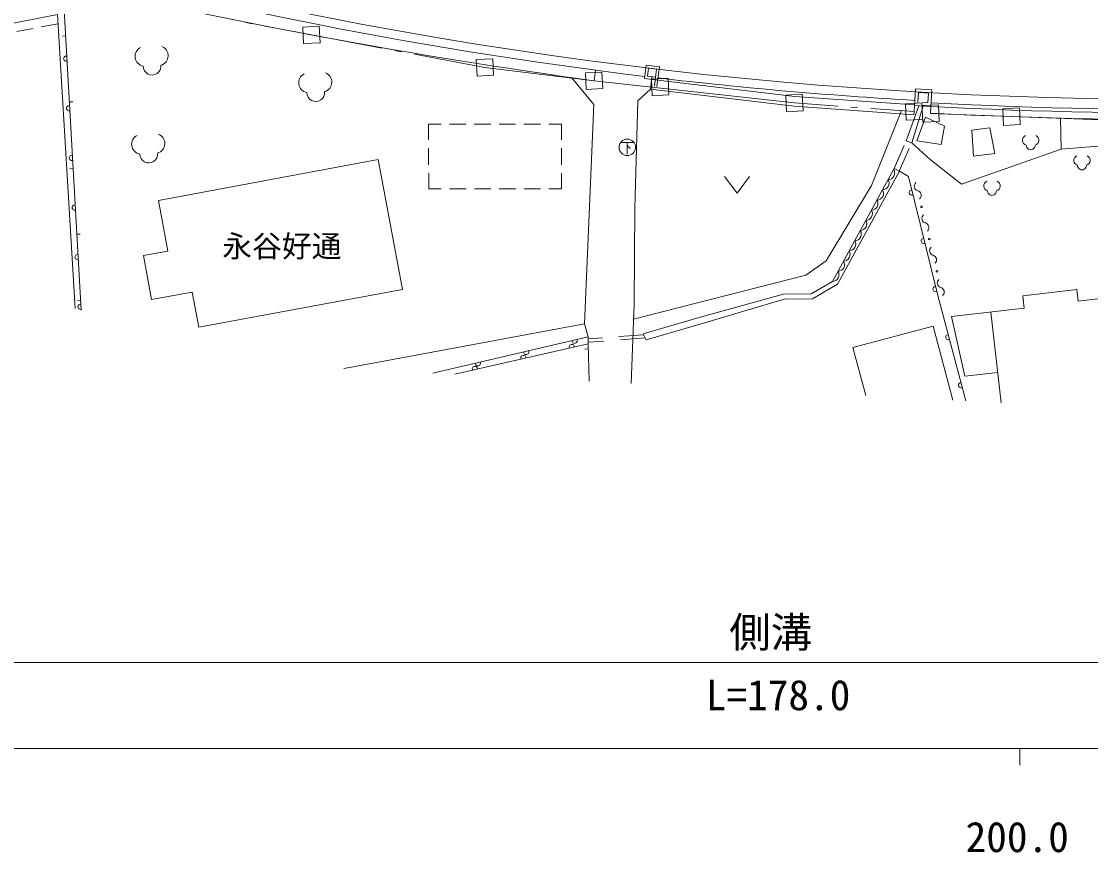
# Model space of a CAD drawing. Units: millimetres, scale not verified. Extents: x 40000 to 680000, y 20000 to 380000.
# Drawn here: x 207723 to 272276, y 198715 to 248878 of the extents above; entities that cross this region are included whole.
import ezdxf
from ezdxf.enums import TextEntityAlignment as Align

# ---------------------------------------------------------------- set-up
doc = ezdxf.new("R2010")
doc.units = ezdxf.units.MM
doc.header["$LTSCALE"] = 1000
for name, color, linetype, lineweight in [('M-BGD', 7, 'Continuous', 13), ('M-BMK-ROW', 30, 'Continuous', 13), ('M-STR-HTXT', 7, 'Continuous', 13), ('M-TTL-BAND', 7, 'Continuous', 13)]:
    doc.layers.add(name, color=color, linetype=linetype, lineweight=lineweight)
doc.styles.add('ＭＳ ゴシック', font='')
doc.styles.get('ＭＳ ゴシック').set_extended_font_data('MS Gothic')

msp = doc.modelspace()

# ---------------------------------------------------------------- linework, layer by layer
at = {"layer": 'M-BGD'}
for p, q in [((210200, 251416), (211342, 231447)), ((192080, 245803), (209901, 249302)), ((209901, 249302), (210977, 231561)), ((209935, 248739), (208920, 248547)), ((208429, 248454), (207446, 248268)), ((210395, 248007), (210196, 247996)), ((245447, 246227), (245348, 245433)), ((245447, 246227), (246241, 246128)), ((245577, 246059), (245515, 245563)), ((245577, 246059), (246073, 245998)), ((246073, 245998), (246011, 245502)), ((246241, 246128), (246096, 244941)), ((240933, 245485), (242285, 243872)), ((242381, 245934), (242297, 245295)), ((245348, 245433), (246142, 245334)), ((245515, 245563), (246011, 245502)), ((245793, 245529), (245701, 244787)), ((246011, 245502), (245944, 244960)), ((246142, 245339), (254428, 244352)), ((242297, 245295), (254394, 243954)), ((244940, 244089), (245701, 244787)), ((245701, 244787), (254375, 243755)), ((261695, 244799), (261616, 243437)), ((261695, 244799), (262693, 244743)), ((262693, 244743), (262617, 243348)), ((210624, 244014), (210823, 244025)), ((244749, 237632), (244940, 244089)), ((254428, 244352), (261639, 243836)), ((261883, 244588), (261849, 243989)), ((261882, 244588), (262481, 244554)), ((262482, 244554), (262448, 243955)), ((242285, 243872), (241722, 230634)), ((254375, 243755), (261602, 243237)), ((259053, 238977), (260853, 243491)), ((261896, 243786), (261146, 241671)), ((262171, 243770), (261476, 241554)), ((261602, 243237), (261616, 243437)), ((261638, 243800), (262636, 243744)), ((261775, 241676), (262305, 243107)), ((262305, 243107), (263464, 242547)), ((270495, 241158), (270454, 243041)), ((232303, 242673), (233064, 242673)), ((232307, 241723), (232303, 242673)), ((233564, 242673), (234564, 242673)), ((235064, 242673), (236064, 242673)), ((236564, 242673), (237564, 242673)), ((238064, 242673), (239064, 242673)), ((239564, 242673), (240326, 242673)), ((240326, 242673), (240326, 241723)), ((263464, 242547), (263247, 241447)), ((265101, 242310), (266182, 242458)), ((265203, 240751), (265101, 242310)), ((266182, 242458), (266499, 240915)), ((284823, 242362), (270495, 241158)), ((243939, 241562), (244661, 241562)), ((244304, 240865), (244300, 241562)), ((261146, 241671), (261476, 241554)), ((261476, 241554), (262594, 240537)), ((263247, 241447), (261775, 241676)), ((232312, 240223), (232308, 241223)), ((240326, 241223), (240326, 240223)), ((244300, 241396), (244484, 241212)), ((260418, 240003), (261018, 241378)), ((260726, 239833), (261326, 241208)), ((270495, 241158), (264481, 239060)), ((266499, 240915), (265203, 240751)), ((229268, 240533), (215996, 238062)), ((229268, 240533), (230725, 232703)), ((262594, 240537), (264481, 239060)), ((210852, 240020), (210652, 240009)), ((232318, 238772), (232314, 239723)), ((240326, 239723), (240326, 238772)), ((250182, 239516), (250932, 238516)), ((250932, 238516), (251682, 239516)), ((256692, 233183), (260423, 239999)), ((256999, 233015), (260730, 239831)), ((260423, 239999), (260730, 239831)), ((260730, 239831), (261280, 239526)), ((261280, 239526), (263057, 232329)), ((256319, 234430), (259053, 238977)), ((233072, 238772), (232318, 238772)), ((234572, 238772), (233572, 238772)), ((236072, 238772), (235072, 238772)), ((237572, 238772), (236572, 238772)), ((239072, 238772), (238072, 238772)), ((240326, 238772), (239572, 238772)), ((215996, 238062), (216563, 235014)), ((244722, 231800), (244749, 237632)), ((211080, 236027), (211280, 236038)), ((216563, 235014), (215088, 234740)), ((215088, 234740), (215583, 232085)), ((255081, 233554), (256319, 234430)), ((244686, 230914), (255081, 233554)), ((256692, 233183), (255410, 232431)), ((215583, 232085), (218040, 232543)), ((218038, 232543), (218434, 230415)), ((230725, 232703), (218434, 230415)), ((253725, 232415), (248794, 231040)), ((255410, 232431), (253725, 232415)), ((256999, 233015), (255486, 232132)), ((271454, 232695), (268176, 232318)), ((271454, 232695), (271534, 232000)), ((271534, 232000), (279279, 232890)), ((211309, 232033), (211109, 232022)), ((244529, 227031), (244722, 231800)), ((253768, 232116), (248903, 230660)), ((255486, 232132), (253768, 232116)), ((263057, 232329), (264751, 225978)), ((268176, 232318), (268262, 231566)), ((268262, 231566), (263882, 231062)), ((266885, 225867), (266256, 231335)), ((241722, 230634), (233934, 229183)), ((241942, 229839), (241722, 230634)), ((245264, 230021), (248794, 231040)), ((245444, 229662), (248903, 230660)), ((257929, 229190), (262774, 230483)), ((263966, 226019), (262774, 230483)), ((264689, 227458), (263882, 231062)), ((232558, 227654), (241942, 229839)), ((241942, 229839), (241938, 229411)), ((245292, 229965), (243797, 229852)), ((245444, 229662), (245264, 230021)), ((233934, 229183), (227753, 228038)), ((241938, 229411), (233894, 227585)), ((241995, 227163), (241938, 229411)), ((242896, 229583), (241939, 229510)), ((242800, 229776), (241941, 229711)), ((245389, 229772), (243893, 229658)), ((258702, 226293), (257929, 229190)), ((241946, 229107), (241746, 229102)), ((227753, 228038), (227192, 227933)), ((266676, 227686), (264689, 227458))]:
    msp.add_line(p, q, dxfattribs=at)
for centre, radius in [((244304, 241278), 500), ((262071, 237687), 50), ((262534, 235741), 50), ((262996, 233795), 50)]:
    msp.add_circle(centre, radius, dxfattribs=at)
for centre, radius, start, end in [((277020, 509185), 265000, 243.37608, 275.45503), ((277020, 509185), 265520, 244.77049, 263.15252), ((290834, 598508), 356533, 256.93078, 262.17565), ((215185, 246768), 599, 116.40472, 260.23816), ((215987, 246809), 599, 285.67455, 69.50799), ((210430, 246629), 156, 77.01229, 289.5327), ((215617, 246173), 534, 179.48494, 6.42776), ((225065, 245173), 599, 116.40472, 260.23816), ((225867, 245215), 599, 285.67455, 69.50799), ((277020, 509185), 265520, 263.32516, 266.68246), ((277020, 509185), 265610, 266.89831, 275.2873), ((225498, 244578), 534, 179.48494, 6.42776), ((277020, 509185), 266227, 266.89831, 275.2873), ((277020, 509185), 265827, 266.89831, 275.2873), ((210602, 243634), 156, 77.01229, 289.5327), ((214977, 241464), 599, 116.40472, 260.23816), ((215779, 241505), 599, 285.67455, 69.50799), ((268458, 241708), 299, 113.44836, 257.2818), ((268860, 241708), 299, 282.7182, 66.55164), ((210773, 240639), 156, 77.01229, 289.5327), ((215409, 240869), 534, 179.48494, 6.42776), ((268659, 241400), 267, 176.52859, 3.47141), ((271554, 240490), 299, 113.44836, 257.2818), ((271755, 240182), 267, 176.52859, 3.47141), ((271955, 240490), 299, 282.7182, 66.55164), ((260040, 239729), 406, 271.81114, 30.79066), ((259704, 239115), 406, 271.81114, 30.79066), ((261912, 238934), 283, 131.44436, 255.29939), ((266120, 238953), 299, 113.44836, 257.2818), ((266522, 238953), 299, 282.7182, 66.55164), ((259368, 238501), 406, 271.81114, 30.79066), ((261477, 238545), 156, 87.60444, 300.12485), ((261768, 238386), 283, 311.44436, 75.29939), ((266321, 238644), 267, 176.52859, 3.47141), ((210944, 237644), 156, 77.01229, 289.5327), ((259032, 237887), 406, 271.81114, 30.79066), ((258696, 237273), 406, 271.81114, 30.79066), ((262375, 236988), 283, 131.44436, 255.29939), ((258360, 236659), 406, 271.81114, 30.79066), ((262231, 236440), 283, 311.44436, 75.29939), ((257687, 235431), 406, 271.81114, 30.79066), ((258023, 236045), 406, 271.81114, 30.79066), ((262196, 235633), 156, 87.60444, 300.12485), ((257351, 234817), 406, 271.81114, 30.79066), ((262837, 235042), 283, 131.44436, 255.29939), ((211115, 234649), 156, 77.01229, 289.5327), ((257015, 234203), 406, 271.81114, 30.79066), ((262693, 234494), 283, 311.44436, 75.29939), ((256679, 233589), 406, 271.81114, 30.79066), ((263300, 233096), 283, 131.44436, 255.29939), ((262915, 232720), 156, 87.60444, 300.12485), ((263156, 232548), 283, 311.44436, 75.29939), ((211287, 231653), 156, 77.01229, 289.5327), ((263681, 229819), 156, 88.68036, 301.20077), ((240953, 229232), 156, 356.53132, 209.05173), ((241126, 229604), 156, 176.84729, 29.3677), ((238027, 228568), 156, 356.53132, 209.05173), ((238204, 228924), 156, 176.84729, 29.3677), ((235102, 227904), 156, 356.53132, 209.05173), ((235282, 228244), 156, 176.84729, 29.3677), ((264455, 226920), 156, 88.68036, 301.20077)]:
    msp.add_arc(centre, radius, start, end, dxfattribs=at)
at = {"layer": 'M-BMK-ROW'}
for p, q in [((221267, 248805), (221660, 248732)), ((222447, 248584), (225237, 248062)), ((225710, 248587), (224712, 248536)), ((224712, 248536), (224763, 247537)), ((225762, 247589), (225710, 248587)), ((225237, 248062), (229488, 247266)), ((224763, 247537), (225762, 247589)), ((230274, 247119), (230667, 247046)), ((231454, 246898), (235705, 246103)), ((236179, 246628), (235180, 246576)), ((236230, 245629), (236179, 246628)), ((235180, 246576), (235231, 245578)), ((235705, 246103), (242297, 245295)), ((235231, 245578), (236230, 245629)), ((242771, 245820), (241772, 245769)), ((241772, 245769), (241824, 244770)), ((242822, 244821), (242771, 245820)), ((246762, 245444), (245763, 245392)), ((245763, 245392), (245815, 244393)), ((246814, 244445), (246762, 245444)), ((241824, 244770), (242822, 244821)), ((245815, 244393), (246814, 244445)), ((254868, 244479), (253869, 244427)), ((253869, 244427), (253921, 243429)), ((254919, 243480), (254868, 244479)), ((253921, 243429), (254919, 243480)), ((254394, 243954), (257008, 243767)), ((257806, 243709), (258205, 243681)), ((259003, 243624), (261616, 243437)), ((262448, 243989), (261091, 243910)), ((261091, 243910), (261142, 242911)), ((262089, 243962), (262141, 242793)), ((263088, 243843), (262089, 243792)), ((263140, 242844), (263088, 243843)), ((267973, 243654), (266974, 243602)), ((266974, 243602), (267026, 242603)), ((268025, 242655), (267973, 243654)), ((261142, 242911), (262141, 242963)), ((262141, 242793), (263140, 242844)), ((262615, 243318), (267499, 243128)), ((267499, 243128), (272871, 242938)), ((267026, 242603), (268025, 242655))]:
    msp.add_line(p, q, dxfattribs=at)
at = {"layer": 'M-STR-HTXT'}
msp.add_line((335140, 210183), (166362, 210183), dxfattribs=at)
at = {"layer": 'M-TTL-BAND'}
for p, q in [((40000, 205000), (579000, 205000)), ((268000, 205000), (268000, 204000))]:
    msp.add_line(p, q, dxfattribs=at)

# ---------------------------------------------------------------- texts
at = {"layer": 'M-BGD', "style": 'ＭＳ ゴシック'}
msp.add_text('永谷好通', height=1320, dxfattribs=at).set_placement((223446, 235311), align=Align.MIDDLE_CENTER)
at = {"layer": 'M-STR-HTXT', "style": 'ＭＳ ゴシック'}
for s, p in [('側溝', (252959, 212015)), ('L=178.0', (253408, 208227))]:
    msp.add_text(s, height=1833, dxfattribs=at).set_placement(p, align=Align.MIDDLE_CENTER)
at = {"layer": 'M-TTL-BAND', "style": 'ＭＳ ゴシック'}
msp.add_text('200.0', height=1833, dxfattribs=at).set_placement((267844, 198195), align=Align.BOTTOM_CENTER)

doc.saveas('drawing.dxf')
